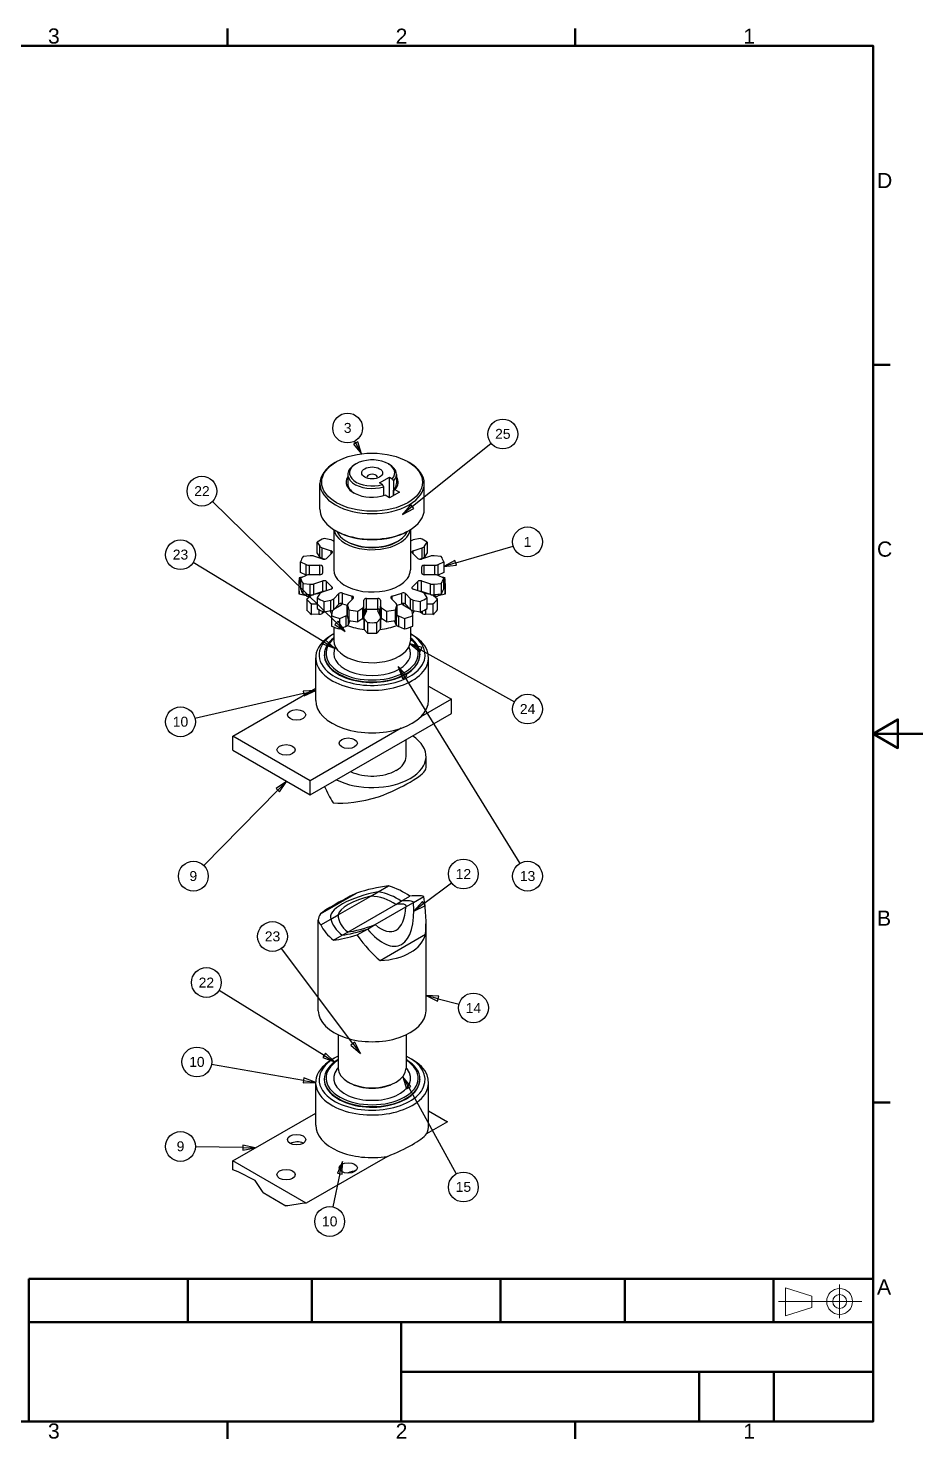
# Paper-space layout 'Drive Roller' of a CAD drawing. Header units: millimetres. Extents: x 0 to 420, y 0 to 297.
# Drawn here: x 239.9 to 420, y 6.6 to 290.5 of the extents above; entities that cross this region are included whole.
import ezdxf

# ---------------------------------------------------------------- set-up
doc = ezdxf.new("R2010")
doc.units = ezdxf.units.MM
doc.linetypes.add('ACAD_ISO08W100', pattern=[36, 24, -3, 6, -3])
for name, color, linetype, lineweight in [('2dTransBorder', 255, 'Continuous', 25), ('2dTransTitleBlock', 255, 'Continuous', 25), ('Leader Lines', 5, 'Continuous', 25), ('Tangent Edges', 255, 'Continuous', 50), ('Visible Edges', 255, 'Continuous', 50)]:
    doc.layers.add(name, color=color, linetype=linetype, lineweight=lineweight)
doc.layers.add('Title', color=7, linetype='Continuous')
doc.styles.add('Current-ISO', font='ARIAL.TTF')
doc.styles.add('Text Style28', font='ARIAL.TTF')

# ---------------------------------------------------------------- blocks, each defined once
blk = doc.blocks.new('2dTransSymbol38')
at = {"color": 179}
blk.add_solid([(316.12, 160.15), (314.38, 162.02), (315.27, 159.63), (316.12, 160.15)], dxfattribs=at)
at = {"layer": 'Leader Lines', "color": 179, "linetype": 'Continuous', "lineweight": 25, "true_color": 0x262659}
for p, q in [((315.7, 159.89), (314.38, 162.02)), ((316.12, 160.15), (314.38, 162.02)), ((314.38, 162.02), (315.27, 159.63)), ((315.27, 159.63), (316.12, 160.15)), ((315.7, 159.89), (338.85, 122.37))]:
    blk.add_line(p, q, dxfattribs=at)
blk.add_lwpolyline([(316.12, 160.15), (314.38, 162.02), (315.27, 159.63), (316.12, 160.15)], dxfattribs=at)
blk.add_circle((340.42, 119.82), 3, dxfattribs=at)
at = {"layer": 'Leader Lines', "color": 18, "linetype": 'Continuous', "lineweight": 25, "true_color": 0x000000, "insert": (338.87, 118.82), "char_height": 2, "attachment_point": 7, "style": 'Text Style28'}
blk.add_mtext('13', dxfattribs=at)
blk = doc.blocks.new('2dTransSymbol39')
at = {"color": 179}
blk.add_solid([(319.19, 165.84), (316.76, 166.61), (318.7, 164.96), (319.19, 165.84)], dxfattribs=at)
at = {"layer": 'Leader Lines', "color": 179, "linetype": 'Continuous', "lineweight": 25, "true_color": 0x262659}
for p, q in [((318.94, 165.4), (316.76, 166.61)), ((319.19, 165.84), (316.76, 166.61)), ((316.76, 166.61), (318.7, 164.96)), ((318.7, 164.96), (319.19, 165.84)), ((318.94, 165.4), (337.8, 154.93))]:
    blk.add_line(p, q, dxfattribs=at)
blk.add_lwpolyline([(319.19, 165.84), (316.76, 166.61), (318.7, 164.96), (319.19, 165.84)], dxfattribs=at)
blk.add_circle((340.42, 153.47), 3, dxfattribs=at)
at = {"layer": 'Leader Lines', "color": 18, "linetype": 'Continuous', "lineweight": 25, "true_color": 0x000000, "insert": (338.87, 152.47), "char_height": 2, "attachment_point": 7, "style": 'Text Style28'}
blk.add_mtext('24', dxfattribs=at)
blk = doc.blocks.new('2dTransSymbol40')
at = {"color": 179}
blk.add_solid([(325.81, 183.37), (323.55, 182.18), (326.09, 182.41), (325.81, 183.37)], dxfattribs=at)
at = {"layer": 'Leader Lines', "color": 179, "linetype": 'Continuous', "lineweight": 25, "true_color": 0x262659}
for p, q in [((325.95, 182.89), (337.55, 186.28)), ((325.81, 183.37), (323.55, 182.18)), ((325.95, 182.89), (323.55, 182.18)), ((323.55, 182.18), (326.09, 182.41)), ((326.09, 182.41), (325.81, 183.37))]:
    blk.add_line(p, q, dxfattribs=at)
blk.add_lwpolyline([(325.81, 183.37), (323.55, 182.18), (326.09, 182.41), (325.81, 183.37)], dxfattribs=at)
blk.add_circle((340.42, 187.12), 3, dxfattribs=at)
at = {"layer": 'Leader Lines', "color": 178, "linetype": 'Continuous', "lineweight": 25, "true_color": 0x000001, "insert": (339.65, 186.12), "char_height": 2, "attachment_point": 7, "style": 'Text Style28'}
blk.add_mtext('1', dxfattribs=at)
blk = doc.blocks.new('2dTransSymbol41')
at = {"color": 179}
blk.add_solid([(316.91, 194.62), (315.27, 192.66), (317.53, 193.84), (316.91, 194.62)], dxfattribs=at)
at = {"layer": 'Leader Lines', "color": 179, "linetype": 'Continuous', "lineweight": 25, "true_color": 0x262659}
for p, q in [((317.22, 194.23), (333.11, 206.97)), ((316.91, 194.62), (315.27, 192.66)), ((317.22, 194.23), (315.27, 192.66)), ((315.27, 192.66), (317.53, 193.84)), ((317.53, 193.84), (316.91, 194.62))]:
    blk.add_line(p, q, dxfattribs=at)
blk.add_lwpolyline([(316.91, 194.62), (315.27, 192.66), (317.53, 193.84), (316.91, 194.62)], dxfattribs=at)
blk.add_circle((335.45, 208.84), 3, dxfattribs=at)
at = {"layer": 'Leader Lines', "linetype": 'Continuous', "lineweight": 25, "insert": (333.89, 207.84), "char_height": 2, "attachment_point": 7, "style": 'Text Style28'}
blk.add_mtext('25', dxfattribs=at)
blk = doc.blocks.new('2dTransSymbol42')
at = {"color": 179}
blk.add_solid([(305.36, 206.82), (306.98, 204.85), (306.24, 207.29), (305.36, 206.82)], dxfattribs=at)
at = {"layer": 'Leader Lines', "color": 179, "linetype": 'Continuous', "lineweight": 25, "true_color": 0x262659}
for p, q in [((305.8, 207.05), (305.61, 207.4)), ((306.24, 207.29), (305.36, 206.82)), ((305.36, 206.82), (306.98, 204.85)), ((305.8, 207.05), (306.98, 204.85)), ((306.98, 204.85), (306.24, 207.29))]:
    blk.add_line(p, q, dxfattribs=at)
blk.add_lwpolyline([(305.36, 206.82), (306.98, 204.85), (306.24, 207.29), (305.36, 206.82)], dxfattribs=at)
blk.add_circle((304.19, 210.04), 3, dxfattribs=at)
at = {"layer": 'Leader Lines', "linetype": 'Continuous', "lineweight": 25, "insert": (303.42, 209.04), "char_height": 2, "attachment_point": 7, "style": 'Text Style28'}
blk.add_mtext('3', dxfattribs=at)
blk = doc.blocks.new('2dTransSymbol43')
at = {"color": 179}
blk.add_solid([(290.49, 136.78), (291.89, 138.91), (289.78, 137.48), (290.49, 136.78)], dxfattribs=at)
at = {"layer": 'Leader Lines', "color": 179, "linetype": 'Continuous', "lineweight": 25, "true_color": 0x262659}
for p, q in [((290.13, 137.13), (275.22, 121.96)), ((291.89, 138.91), (289.78, 137.48)), ((289.78, 137.48), (290.49, 136.78)), ((290.13, 137.13), (291.89, 138.91)), ((290.49, 136.78), (291.89, 138.91))]:
    blk.add_line(p, q, dxfattribs=at)
blk.add_lwpolyline([(290.49, 136.78), (291.89, 138.91), (289.78, 137.48), (290.49, 136.78)], dxfattribs=at)
blk.add_circle((273.13, 119.82), 3, dxfattribs=at)
at = {"layer": 'Leader Lines', "linetype": 'Continuous', "lineweight": 25, "insert": (272.35, 118.82), "char_height": 2, "attachment_point": 7, "style": 'Text Style28'}
blk.add_mtext('9', dxfattribs=at)
blk = doc.blocks.new('2dTransSymbol44')
at = {"color": 179}
blk.add_solid([(295.44, 156.12), (297.76, 157.17), (295.21, 157.09), (295.44, 156.12)], dxfattribs=at)
at = {"layer": 'Leader Lines', "color": 179, "linetype": 'Continuous', "lineweight": 25, "true_color": 0x262659}
for p, q in [((295.32, 156.61), (273.46, 151.56)), ((297.76, 157.17), (295.21, 157.09)), ((295.21, 157.09), (295.44, 156.12)), ((295.32, 156.61), (297.76, 157.17)), ((295.44, 156.12), (297.76, 157.17))]:
    blk.add_line(p, q, dxfattribs=at)
blk.add_lwpolyline([(295.44, 156.12), (297.76, 157.17), (295.21, 157.09), (295.44, 156.12)], dxfattribs=at)
blk.add_circle((270.55, 150.89), 3, dxfattribs=at)
at = {"layer": 'Leader Lines', "linetype": 'Continuous', "lineweight": 25, "insert": (268.99, 149.89), "char_height": 2, "attachment_point": 7, "style": 'Text Style28'}
blk.add_mtext('10', dxfattribs=at)
blk = doc.blocks.new('2dTransSymbol45')
at = {"color": 179}
blk.add_solid([(301.59, 170.47), (303.73, 169.08), (302.29, 171.19), (301.59, 170.47)], dxfattribs=at)
at = {"layer": 'Leader Lines', "color": 179, "linetype": 'Continuous', "lineweight": 25, "true_color": 0x262659}
for p, q in [((301.94, 170.83), (276.99, 195.25)), ((302.29, 171.19), (301.59, 170.47)), ((301.59, 170.47), (303.73, 169.08)), ((301.94, 170.83), (303.73, 169.08)), ((303.73, 169.08), (302.29, 171.19))]:
    blk.add_line(p, q, dxfattribs=at)
blk.add_lwpolyline([(301.59, 170.47), (303.73, 169.08), (302.29, 171.19), (301.59, 170.47)], dxfattribs=at)
blk.add_circle((274.86, 197.34), 3, dxfattribs=at)
at = {"layer": 'Leader Lines', "color": 18, "linetype": 'Continuous', "lineweight": 25, "true_color": 0x000000, "insert": (273.31, 196.34), "char_height": 2, "attachment_point": 7, "style": 'Text Style28'}
blk.add_mtext('22', dxfattribs=at)
blk = doc.blocks.new('2dTransSymbol46')
at = {"color": 179}
blk.add_solid([(299.14, 166.57), (301.54, 165.7), (299.66, 167.43), (299.14, 166.57)], dxfattribs=at)
at = {"layer": 'Leader Lines', "color": 179, "linetype": 'Continuous', "lineweight": 25, "true_color": 0x262659}
for p, q in [((299.4, 167), (273.1, 182.98)), ((299.66, 167.43), (299.14, 166.57)), ((299.14, 166.57), (301.54, 165.7)), ((299.4, 167), (301.54, 165.7)), ((301.54, 165.7), (299.66, 167.43))]:
    blk.add_line(p, q, dxfattribs=at)
blk.add_lwpolyline([(299.14, 166.57), (301.54, 165.7), (299.66, 167.43), (299.14, 166.57)], dxfattribs=at)
blk.add_circle((270.55, 184.54), 3, dxfattribs=at)
at = {"layer": 'Leader Lines', "color": 18, "linetype": 'Continuous', "lineweight": 25, "true_color": 0x010000, "insert": (268.99, 183.54), "char_height": 2, "attachment_point": 7, "style": 'Text Style28'}
blk.add_mtext('23', dxfattribs=at)
blk = doc.blocks.new('2dTransSymbol47')
at = {"color": 179}
blk.add_solid([(316.93, 77.5), (315.28, 79.44), (316.05, 77.01), (316.93, 77.5)], dxfattribs=at)
at = {"layer": 'Leader Lines', "color": 179, "linetype": 'Continuous', "lineweight": 25, "true_color": 0x262659}
for p, q in [((316.49, 77.25), (315.28, 79.44)), ((316.93, 77.5), (315.28, 79.44)), ((315.28, 79.44), (316.05, 77.01)), ((316.05, 77.01), (316.93, 77.5)), ((316.49, 77.25), (326.06, 59.87))]:
    blk.add_line(p, q, dxfattribs=at)
blk.add_lwpolyline([(316.93, 77.5), (315.28, 79.44), (316.05, 77.01), (316.93, 77.5)], dxfattribs=at)
blk.add_circle((327.5, 57.24), 3, dxfattribs=at)
at = {"layer": 'Leader Lines', "linetype": 'Continuous', "lineweight": 25, "insert": (325.95, 56.24), "char_height": 2, "attachment_point": 7, "style": 'Text Style28'}
blk.add_mtext('15', dxfattribs=at)
blk = doc.blocks.new('2dTransSymbol48')
at = {"color": 179}
blk.add_solid([(322.53, 95.63), (319.98, 95.78), (322.28, 94.66), (322.53, 95.63)], dxfattribs=at)
at = {"layer": 'Leader Lines', "color": 179, "linetype": 'Continuous', "lineweight": 25, "true_color": 0x262659}
for p, q in [((322.4, 95.15), (319.98, 95.78)), ((322.53, 95.63), (319.98, 95.78)), ((319.98, 95.78), (322.28, 94.66)), ((322.28, 94.66), (322.53, 95.63)), ((322.4, 95.15), (326.64, 94.04))]:
    blk.add_line(p, q, dxfattribs=at)
blk.add_lwpolyline([(322.53, 95.63), (319.98, 95.78), (322.28, 94.66), (322.53, 95.63)], dxfattribs=at)
blk.add_circle((329.53, 93.29), 3, dxfattribs=at)
at = {"layer": 'Leader Lines', "color": 18, "linetype": 'Continuous', "lineweight": 25, "true_color": 0x000000, "insert": (327.97, 92.28), "char_height": 2, "attachment_point": 7, "style": 'Text Style28'}
blk.add_mtext('14', dxfattribs=at)
blk = doc.blocks.new('2dTransSymbol49')
at = {"color": 179}
blk.add_solid([(319.24, 114.7), (317.53, 112.8), (319.84, 113.9), (319.24, 114.7)], dxfattribs=at)
at = {"layer": 'Leader Lines', "color": 179, "linetype": 'Continuous', "lineweight": 25, "true_color": 0x262659}
for p, q in [((319.54, 114.3), (325.11, 118.47)), ((319.24, 114.7), (317.53, 112.8)), ((319.54, 114.3), (317.53, 112.8)), ((317.53, 112.8), (319.84, 113.9)), ((319.84, 113.9), (319.24, 114.7))]:
    blk.add_line(p, q, dxfattribs=at)
blk.add_lwpolyline([(319.24, 114.7), (317.53, 112.8), (319.84, 113.9), (319.24, 114.7)], dxfattribs=at)
blk.add_circle((327.5, 120.26), 3, dxfattribs=at)
at = {"layer": 'Leader Lines', "color": 18, "linetype": 'Continuous', "lineweight": 25, "true_color": 0x010000, "insert": (325.95, 119.26), "char_height": 2, "attachment_point": 7, "style": 'Text Style28'}
blk.add_mtext('12', dxfattribs=at)
blk = doc.blocks.new('2dTransSymbol50')
at = {"color": 179}
blk.add_solid([(283.07, 64.67), (285.58, 65.12), (283.09, 65.67), (283.07, 64.67)], dxfattribs=at)
at = {"layer": 'Leader Lines', "color": 179, "linetype": 'Continuous', "lineweight": 25, "true_color": 0x262659}
for p, q in [((283.08, 65.17), (273.54, 65.35)), ((283.09, 65.67), (283.07, 64.67)), ((285.58, 65.12), (283.09, 65.67)), ((283.07, 64.67), (285.58, 65.12)), ((283.08, 65.17), (285.58, 65.12))]:
    blk.add_line(p, q, dxfattribs=at)
blk.add_lwpolyline([(283.07, 64.67), (285.58, 65.12), (283.09, 65.67), (283.07, 64.67)], dxfattribs=at)
blk.add_circle((270.55, 65.41), 3, dxfattribs=at)
at = {"layer": 'Leader Lines', "color": 18, "linetype": 'Continuous', "lineweight": 25, "true_color": 0x000000, "insert": (269.77, 64.41), "char_height": 2, "attachment_point": 7, "style": 'Text Style28'}
blk.add_mtext('9', dxfattribs=at)
blk = doc.blocks.new('2dTransSymbol51')
at = {"color": 179}
blk.add_solid([(303.12, 59.83), (303.15, 62.38), (302.14, 60.04), (303.12, 59.83)], dxfattribs=at)
at = {"layer": 'Leader Lines', "color": 179, "linetype": 'Continuous', "lineweight": 25, "true_color": 0x262659}
for p, q in [((302.63, 59.93), (301.2, 53.23)), ((303.15, 62.38), (302.14, 60.04)), ((302.14, 60.04), (303.12, 59.83)), ((302.63, 59.93), (303.15, 62.38)), ((303.12, 59.83), (303.15, 62.38))]:
    blk.add_line(p, q, dxfattribs=at)
blk.add_lwpolyline([(303.12, 59.83), (303.15, 62.38), (302.14, 60.04), (303.12, 59.83)], dxfattribs=at)
blk.add_circle((300.58, 50.3), 3, dxfattribs=at)
at = {"layer": 'Leader Lines', "linetype": 'Continuous', "lineweight": 25, "insert": (299.03, 49.29), "char_height": 2, "attachment_point": 7, "style": 'Text Style28'}
blk.add_mtext('10', dxfattribs=at)
blk = doc.blocks.new('2dTransSymbol52')
at = {"color": 179}
blk.add_solid([(304.86, 85.79), (306.76, 84.1), (305.66, 86.4), (304.86, 85.79)], dxfattribs=at)
at = {"layer": 'Leader Lines', "color": 179, "linetype": 'Continuous', "lineweight": 25, "true_color": 0x262659}
for p, q in [((305.26, 86.1), (290.86, 105.28)), ((305.66, 86.4), (304.86, 85.79)), ((304.86, 85.79), (306.76, 84.1)), ((305.26, 86.1), (306.76, 84.1)), ((306.76, 84.1), (305.66, 86.4))]:
    blk.add_line(p, q, dxfattribs=at)
blk.add_lwpolyline([(304.86, 85.79), (306.76, 84.1), (305.66, 86.4), (304.86, 85.79)], dxfattribs=at)
blk.add_circle((289.07, 107.67), 3, dxfattribs=at)
at = {"layer": 'Leader Lines', "linetype": 'Continuous', "lineweight": 25, "insert": (287.52, 106.67), "char_height": 2, "attachment_point": 7, "style": 'Text Style28'}
blk.add_mtext('23', dxfattribs=at)
blk = doc.blocks.new('2dTransSymbol53')
at = {"color": 179}
blk.add_solid([(299.19, 83.31), (301.58, 82.42), (299.72, 84.16), (299.19, 83.31)], dxfattribs=at)
at = {"layer": 'Leader Lines', "color": 179, "linetype": 'Continuous', "lineweight": 25, "true_color": 0x262659}
for p, q in [((299.46, 83.74), (278.3, 96.83)), ((299.72, 84.16), (299.19, 83.31)), ((299.19, 83.31), (301.58, 82.42)), ((299.46, 83.74), (301.58, 82.42)), ((301.58, 82.42), (299.72, 84.16))]:
    blk.add_line(p, q, dxfattribs=at)
blk.add_lwpolyline([(299.19, 83.31), (301.58, 82.42), (299.72, 84.16), (299.19, 83.31)], dxfattribs=at)
blk.add_circle((275.75, 98.41), 3, dxfattribs=at)
at = {"layer": 'Leader Lines', "linetype": 'Continuous', "lineweight": 25, "insert": (274.2, 97.4), "char_height": 2, "attachment_point": 7, "style": 'Text Style28'}
blk.add_mtext('22', dxfattribs=at)
blk = doc.blocks.new('2dTransSymbol56')
at = {"color": 179}
blk.add_solid([(295.21, 78.22), (297.76, 78.29), (295.38, 79.21), (295.21, 78.22)], dxfattribs=at)
at = {"layer": 'Leader Lines', "color": 179, "linetype": 'Continuous', "lineweight": 25, "true_color": 0x262659}
for p, q in [((295.3, 78.71), (276.79, 81.9)), ((295.38, 79.21), (295.21, 78.22)), ((295.21, 78.22), (297.76, 78.29)), ((295.3, 78.71), (297.76, 78.29)), ((297.76, 78.29), (295.38, 79.21))]:
    blk.add_line(p, q, dxfattribs=at)
blk.add_lwpolyline([(295.21, 78.22), (297.76, 78.29), (295.38, 79.21), (295.21, 78.22)], dxfattribs=at)
blk.add_circle((273.84, 82.41), 3, dxfattribs=at)
at = {"layer": 'Leader Lines', "color": 18, "linetype": 'Continuous', "lineweight": 25, "true_color": 0x000000, "insert": (272.29, 81.4), "char_height": 2, "attachment_point": 7, "style": 'Text Style28'}
blk.add_mtext('10', dxfattribs=at)
blk = doc.blocks.new('Default Border')
at = {"layer": '2dTransBorder', "color": 179, "linetype": 'Continuous', "lineweight": 50, "true_color": 0x262659}
for points in [[(280, 287), (280, 290.45)], [(350, 287), (350, 290.45)], [(10, 10), (10, 287), (410, 287), (410, 10), (10, 10)], [(410, 222.75), (413.45, 222.75)], [(420, 148.5), (410, 148.5), (415, 151.39), (415, 145.61), (410, 148.5)], [(410, 74.25), (413.45, 74.25)], [(280, 10), (280, 6.55)], [(350, 10), (350, 6.55)]]:
    blk.add_lwpolyline(points, dxfattribs=at)
at = {"layer": '2dTransBorder', "color": 179, "lineweight": 211, "char_height": 3.05, "attachment_point": 7, "style": 'Current-ISO'}
for s, insert in [('3', (243.86, 287.4)), ('2', (313.86, 287.4)), ('1', (383.86, 287.4)), ('D', (410.78, 258.35)), ('C', (410.78, 184.1)), ('B', (410.78, 109.85)), ('A', (410.78, 35.6)), ('3', (243.86, 6.55)), ('2', (313.86, 6.55)), ('1', (383.86, 6.55))]:
    blk.add_mtext(s, dxfattribs=dict(at, insert=insert))
blk = doc.blocks.new('Title')
at = {"layer": '2dTransTitleBlock', "linetype": 'Continuous', "lineweight": 50}
for p, q in [((400, 28.73), (230, 28.73)), ((230, 28.73), (230, 0)), ((262, 20), (262, 28.73)), ((287, 20), (287, 28.73)), ((325, 20), (325, 28.73)), ((350, 20), (350, 28.73)), ((379.95, 20), (379.95, 28.73)), ((400, 0), (400, 28.73)), ((230, 20), (400, 20)), ((305, 20), (305, 0)), ((400, 10), (305, 10)), ((365, 0), (365, 10)), ((380, 0), (380, 10)), ((230, 0), (400, 0))]:
    blk.add_line(p, q, dxfattribs=at)
at = {"layer": '2dTransTitleBlock', "linetype": 'Continuous', "lineweight": 18}
for p, q in [((382.38, 21.33), (382.38, 26.97)), ((382.38, 26.97), (387.67, 25.29)), ((387.67, 23), (382.38, 21.33)), ((387.67, 25.29), (387.67, 23))]:
    blk.add_line(p, q, dxfattribs=at)
at = {"layer": '2dTransTitleBlock', "linetype": 'ACAD_ISO08W100', "lineweight": 18}
for p, q in [((393.26, 27.59), (393.26, 20.81)), ((380.93, 24.2), (387.67, 24.2)), ((387.67, 24.2), (397.75, 24.2))]:
    blk.add_line(p, q, dxfattribs=at)
at = {"layer": '2dTransTitleBlock', "linetype": 'Continuous', "lineweight": 18}
for radius in [2.6, 1.4]:
    blk.add_circle((393.26, 24.2), radius, dxfattribs=at)
at = {"layer": '2dTransBorder'}
blk.add_blockref('Default Border', (-10, -10), dxfattribs=at)

psp = doc.layouts.new('Drive Roller')

# ---------------------------------------------------------------- linework, layer by layer
at = {"layer": 'Tangent Edges', "color": 179, "linetype": 'Continuous', "lineweight": 25, "true_color": 0x262659}
for p, q in [((300.84, 187.54), (299.44, 187.83)), ((318.83, 187.83), (317.42, 187.54)), ((298.08, 184.9), (298.08, 187.05)), ((298.08, 187.05), (298.59, 186.24)), ((298.59, 184.1), (298.08, 184.9)), ((299.05, 185.93), (300.87, 185.32)), ((301.07, 184.91), (299.93, 183.77)), ((301.43, 187.23), (301.4, 187.27)), ((316.87, 187.27), (316.83, 187.23)), ((318.34, 183.77), (317.2, 184.91)), ((317.4, 185.32), (319.22, 185.93)), ((319.68, 186.24), (320.19, 187.05)), ((320.19, 184.9), (319.68, 184.1)), ((320.19, 187.05), (320.19, 184.9)), ((294.72, 183.12), (295.86, 182.57)), ((294.72, 180.97), (294.72, 183.12)), ((296.68, 184.34), (295.22, 184.19)), ((296.53, 182.43), (298.63, 182.43)), ((299.21, 183.66), (297.39, 184.27)), ((299.52, 183.62), (299.05, 183.78)), ((319.22, 183.78), (318.75, 183.62)), ((319.22, 183.78), (318.99, 183.64)), ((320.88, 184.27), (319.06, 183.66)), ((319.11, 180.81), (319.11, 182.12)), ((319.63, 182.43), (321.73, 182.43)), ((319.94, 183.95), (319.87, 183.95)), ((323.05, 184.19), (321.59, 184.34)), ((322.41, 182.57), (323.55, 183.12)), ((323.55, 183.12), (323.55, 180.97)), ((295.86, 180.42), (294.72, 180.97)), ((295.86, 180.37), (294.72, 179.82)), ((294.72, 179.82), (294.72, 177.67)), ((297.39, 178.67), (299.21, 179.27)), ((299.93, 179.16), (301.07, 178.03)), ((317.2, 178.03), (318.34, 179.16)), ((319.06, 179.27), (320.88, 178.67)), ((321.73, 180.51), (319.63, 180.51)), ((323.55, 180.97), (322.41, 180.42)), ((323.55, 179.82), (322.41, 180.37)), ((323.8, 179.88), (322.96, 180.1)), ((323.55, 177.67), (323.55, 179.82)), ((294.47, 176.62), (294.47, 178.77)), ((295.22, 178.75), (296.68, 178.6)), ((295.22, 176.6), (295.22, 178.75)), ((296.68, 176.45), (295.22, 176.6)), ((296.81, 176.28), (295.95, 175.58)), ((296.78, 176.26), (296.53, 176.22)), ((299.21, 177.13), (297.39, 176.52)), ((298.6, 176.71), (297.39, 176.52)), ((298.59, 176.7), (298.08, 175.89)), ((300.87, 177.62), (299.05, 177.01)), ((301.4, 175.66), (302.45, 176.71)), ((303.16, 176.82), (305.13, 176.17)), ((313.14, 176.17), (315.11, 176.82)), ((315.82, 176.71), (316.87, 175.66)), ((319.22, 177.01), (317.4, 177.62)), ((320.88, 176.52), (319.06, 177.13)), ((320.88, 176.52), (319.67, 176.71)), ((320.19, 175.89), (319.68, 176.7)), ((322.32, 175.58), (321.46, 176.28)), ((321.74, 176.22), (321.49, 176.26)), ((321.59, 178.6), (323.05, 178.75)), ((323.05, 176.6), (321.59, 176.45)), ((323.8, 176.62), (322.45, 176.26)), ((323.05, 178.75), (323.05, 176.6)), ((323.55, 178.7), (323.8, 178.77)), ((323.8, 178.77), (323.8, 176.62)), ((295.95, 175.58), (295.95, 173.43)), ((296.91, 174.62), (298.08, 174.68)), ((296.91, 172.47), (296.91, 174.62)), ((298.08, 175.89), (298.08, 173.74)), ((299.44, 175.1), (300.84, 175.4)), ((299.44, 172.96), (299.44, 175.1)), ((300.84, 173.25), (299.44, 172.96)), ((301.39, 173.51), (301.39, 173.51)), ((302.45, 174.57), (301.4, 173.52)), ((302.89, 174.37), (301.4, 173.52)), ((303.16, 174.68), (304.13, 174.35)), ((304.13, 172.26), (304.13, 174.4)), ((304.15, 174.3), (304.41, 173.45)), ((305.32, 175.75), (304.27, 174.71)), ((304.41, 173.45), (304.41, 171.31)), ((306.27, 173.17), (307.23, 173.82)), ((307.47, 174.21), (307.47, 175.42)), ((307.47, 172.07), (307.47, 174.21)), ((308.02, 173.23), (307.48, 172.07)), ((308, 175.72), (310.27, 175.72)), ((308, 173.58), (310.27, 173.58)), ((310.79, 172.07), (310.25, 173.23)), ((310.8, 175.42), (310.8, 174.21)), ((310.8, 172.07), (310.8, 174.21)), ((311.04, 173.82), (312, 173.17)), ((314, 174.71), (312.95, 175.75)), ((313.86, 173.45), (314.12, 174.3)), ((313.86, 171.31), (313.86, 173.45)), ((314.14, 174.35), (315.11, 174.68)), ((314.14, 172.26), (314.14, 174.4)), ((316.87, 173.52), (315.38, 174.37)), ((316.87, 173.52), (315.82, 174.57)), ((316.88, 173.51), (316.88, 173.51)), ((317.42, 175.4), (318.83, 175.1)), ((318.83, 172.96), (317.42, 173.25)), ((318.83, 175.1), (318.83, 172.96)), ((320.19, 173.74), (320.19, 175.89)), ((320.19, 174.68), (321.36, 174.62)), ((321.36, 174.62), (321.36, 172.47)), ((322.32, 173.43), (322.32, 175.58)), ((298.4, 172.55), (296.91, 172.47)), ((299.47, 172.96), (299.05, 172.72)), ((301.1, 173.14), (300.97, 172.28)), ((300.97, 172.28), (300.97, 170.14)), ((302.63, 171.73), (303.86, 172.22)), ((302.63, 169.58), (302.63, 171.73)), ((304.41, 171.31), (304.15, 172.15)), ((304.66, 171.26), (304.27, 170.42)), ((306.27, 171.02), (306.27, 173.17)), ((307.23, 171.68), (306.27, 171.02)), ((307.44, 171.49), (307.04, 171.55)), ((307.44, 171.91), (307.44, 169.76)), ((307.54, 171.65), (308.17, 170.88)), ((308.17, 170.88), (308.17, 168.73)), ((310.1, 170.88), (310.73, 171.65)), ((310.1, 168.73), (310.1, 170.88)), ((310.83, 171.91), (310.83, 169.76)), ((311.23, 171.55), (310.83, 171.49)), ((312, 171.02), (311.04, 171.68)), ((312, 173.17), (312, 171.02)), ((314, 170.42), (313.61, 171.26)), ((314.12, 172.15), (313.86, 171.31)), ((314.41, 172.22), (315.64, 171.73)), ((315.64, 171.73), (315.64, 169.58)), ((317.3, 172.28), (317.17, 173.14)), ((317.3, 170.14), (317.3, 172.28)), ((319.22, 172.72), (318.8, 172.96)), ((321.36, 172.47), (319.87, 172.55)), ((303.86, 170.08), (302.63, 169.58)), ((308.17, 168.73), (307.54, 169.51)), ((310.73, 169.51), (310.1, 168.73)), ((315.64, 169.58), (314.41, 170.08))]:
    psp.add_line(p, q, dxfattribs=at).dxf.unprotected_set("ltscale", 0)
at = {"layer": 'Tangent Edges', "color": 179, "linetype": 'Continuous', "lineweight": 25, "true_color": 0x1a1a3e}
for p, q in [((298.59, 184.1), (298.59, 186.24)), ((299.05, 183.78), (299.05, 185.93)), ((300.87, 184.72), (300.87, 185.32)), ((317.4, 184.72), (317.4, 185.32)), ((319.22, 183.78), (319.22, 185.93)), ((319.68, 184.1), (319.68, 186.24)), ((295.86, 180.42), (295.86, 182.57)), ((296.53, 180.51), (296.53, 182.43)), ((298.63, 180.51), (298.63, 182.43)), ((319.63, 180.51), (319.63, 182.43)), ((321.73, 180.51), (321.73, 182.43)), ((322.41, 180.42), (322.41, 182.57)), ((299.21, 177.13), (299.21, 179.27)), ((299.93, 177.3), (299.93, 179.16)), ((318.34, 177.3), (318.34, 179.16)), ((319.06, 177.13), (319.06, 179.27)), ((295.82, 176.54), (295.82, 176.26)), ((296.53, 176.47), (296.53, 176.22)), ((296.68, 176.45), (296.68, 178.6)), ((297.39, 176.52), (297.39, 178.67)), ((298.56, 176.91), (298.56, 176.7)), ((299.21, 177.13), (299.21, 177.06)), ((301.07, 177.73), (301.07, 178.03)), ((302.45, 174.57), (302.45, 176.71)), ((303.16, 174.68), (303.16, 176.82)), ((305.13, 175.56), (305.13, 176.17)), ((313.14, 175.56), (313.14, 176.17)), ((315.11, 174.68), (315.11, 176.82)), ((315.82, 174.57), (315.82, 176.71)), ((317.2, 177.73), (317.2, 178.03)), ((319.06, 177.13), (319.06, 177.06)), ((319.71, 176.91), (319.71, 176.7)), ((320.88, 176.52), (320.88, 178.67)), ((321.59, 176.45), (321.59, 178.6)), ((321.74, 176.47), (321.74, 176.22)), ((322.45, 176.54), (322.45, 176.26)), ((298.4, 173.54), (298.4, 172.55)), ((300.84, 173.25), (300.84, 175.4)), ((301.4, 173.52), (301.4, 175.66)), ((302.89, 174.72), (302.89, 174.37)), ((304.15, 172.15), (304.15, 174.3)), ((307.23, 171.68), (307.23, 173.82)), ((307.65, 173.5), (307.65, 172.44)), ((308, 173.58), (308, 175.72)), ((310.27, 173.58), (310.27, 175.72)), ((310.62, 173.5), (310.62, 172.44)), ((311.04, 171.68), (311.04, 173.82)), ((314.12, 172.15), (314.12, 174.3)), ((315.38, 174.72), (315.38, 174.37)), ((316.87, 173.52), (316.87, 175.66)), ((317.42, 173.25), (317.42, 175.4)), ((319.87, 173.54), (319.87, 172.55)), ((299.05, 173.16), (299.05, 172.72)), ((303.86, 172.22), (303.86, 170.08)), ((304.27, 171.77), (304.27, 170.42)), ((307.54, 171.65), (307.54, 169.51)), ((310.73, 171.65), (310.73, 169.51)), ((314, 171.77), (314, 170.42)), ((314.41, 172.22), (314.41, 170.08)), ((319.22, 173.16), (319.22, 172.72))]:
    psp.add_line(p, q, dxfattribs=at).dxf.unprotected_set("ltscale", 0)
at = {"layer": 'Tangent Edges', "color": 179, "linetype": 'Continuous', "lineweight": 25, "true_color": 0x262659}
for centre, major_axis, start_param, end_param in [((300.49, 186.97), (-1.05, 0), 3.665191, 4.363323), ((317.78, 186.97), (-1.05, 0), 5.061455, 5.759587), ((299.58, 186.45), (-1.05, 0), 0.349066, 1.047198), ((300.61, 185.06), (0.525, 0), 5.759586, 7.330383), ((317.66, 185.06), (-0.525, 0), 5.235988, 6.806784), ((318.69, 186.45), (1.05, 0), 5.235988, 5.934119), ((296.53, 183.03), (1.05, 0), 4.014257, 4.712389), ((296.87, 183.74), (-1.05, 0), 4.18879, 4.886922), ((299.58, 184.3), (-1.05, 0), 0.349066, 0.815441), ((299.58, 184.3), (1.05, 0), 3.957034, 4.158747), ((299.58, 184.3), (-1.05, 0), 1.017155, 1.047198), ((299.47, 183.92), (-0.525, 0), 1.047197, 2.617994), ((318.8, 183.92), (-0.525, 0), 0.523599, 2.094395), ((319.63, 182.12), (-0.525, 0), 4.712389, 6.283186), ((319.96, 183.35), (-1.05, 0), 5.467746, 5.497787), ((318.69, 184.3), (-1.05, 0), 2.094395, 2.124436), ((318.69, 184.3), (1.05, 0), 5.266029, 5.467746), ((318.69, 184.3), (1.05, 0), 5.467746, 5.934119), ((319.96, 183.35), (-1.05, 0), 4.799655, 5.266029), ((321.4, 183.74), (-1.05, 0), 4.537856, 5.235988), ((321.73, 183.03), (1.05, 0), 4.712389, 5.410521), ((296.53, 180.88), (-1.05, 0), 0.872665, 0.941966), ((299.47, 179.01), (0.525, 0), 0.523599, 2.094395), ((318.8, 179.01), (0.525, 0), 1.047197, 2.617994), ((319.63, 180.81), (-0.525, 0), 0, 1.570796), ((321.73, 179.91), (-1.05, 0), 4.014257, 4.712389), ((321.73, 180.88), (-1.05, 0), 2.199626, 2.268928), ((309.13, 179.32), (14.7, 0), 6.217682, 6.348689), ((296.26, 176.81), (-1.05, 0), 1.134464, 1.832596), ((296.87, 179.19), (1.05, 0), 4.537856, 5.235988), ((296.87, 177.05), (-1.05, 0), 1.396263, 1.862639), ((297.67, 175.94), (-1.05, 0), 5.205945, 5.67232), ((296.87, 177.05), (1.05, 0), 5.004231, 5.205945), ((297.67, 175.94), (-1.05, 0), 4.974188, 5.004231), ((296.87, 177.05), (-1.05, 0), 2.064352, 2.094395), ((299.58, 176.49), (-1.05, 0), 5.235988, 5.934119), ((299.47, 176.87), (-0.525, 0), 4.616404, 5.235988), ((300.61, 177.88), (0.525, 0), 5.235988, 6.806784), ((302.9, 176.56), (0.525, 0), 1.047197, 2.617994), ((304.87, 175.91), (0.525, 0), 5.759586, 7.330383), ((313.4, 175.91), (-0.525, 0), 5.235988, 6.806784), ((315.37, 176.56), (0.525, 0), 0.523599, 2.094395), ((317.66, 177.88), (-0.525, 0), 5.759586, 7.330383), ((318.8, 176.87), (-0.525, 0), 4.18879, 4.808374), ((318.69, 176.49), (1.05, 0), 0.349066, 1.047198), ((321.4, 179.19), (1.05, 0), 4.18879, 4.886922), ((320.6, 175.94), (-1.05, 0), 4.420548, 4.45059), ((321.4, 177.05), (-1.05, 0), 1.047197, 1.077239), ((321.4, 177.05), (1.05, 0), 4.218831, 4.420548), ((320.6, 175.94), (-1.05, 0), 3.752458, 4.218831), ((321.4, 177.05), (-1.05, 0), 1.278956, 1.745329), ((322.01, 176.81), (-1.05, 0), 1.308997, 2.007129), ((309.13, 179.32), (-14.7, 0), 0.458095, 0.589102), ((300.49, 175.97), (1.05, 0), 5.061455, 5.759587), ((300.49, 173.82), (-1.05, 0), 1.919862, 2.386238), ((302.14, 173.09), (-1.05, 0), 5.729544, 6.195919), ((300.49, 173.82), (1.05, 0), 5.52783, 5.729544), ((302.14, 173.09), (-1.05, 0), 5.497787, 5.52783), ((300.49, 173.82), (-1.05, 0), 2.587951, 2.617994), ((302.9, 174.41), (-0.525, 0), 4.538583, 5.759587), ((302.51, 174.58), (0.525, 0), 5.497787, 6.718791), ((302.9, 174.41), (0.525, 0), 1.047197, 1.39699), ((305.18, 174.4), (-1.05, 0), 5.759586, 6.457718), ((306.42, 174.21), (1.05, 0), 5.585054, 6.283185), ((308, 175.42), (-0.525, 0), 4.712389, 6.283185), ((308, 173.28), (-0.525, 0), 5.062182, 6.283185), ((308, 173.28), (0.525, 0), 1.570796, 1.920589), ((307.52, 173.31), (0.525, 0), 6.021386, 7.242389), ((310.75, 173.31), (-0.525, 0), 5.323982, 6.544985), ((310.27, 175.42), (0.525, 0), 0, 1.570796), ((310.27, 173.28), (0.525, 0), 1.221004, 1.570796), ((310.27, 173.28), (0.525, 0), 0, 1.221004), ((311.85, 174.21), (-1.05, 0), 0, 0.698132), ((313.09, 174.4), (1.05, 0), 6.108652, 6.806784), ((315.37, 174.41), (0.525, 0), 1.744603, 2.094395), ((315.76, 174.58), (-0.525, 0), 5.847581, 7.068583), ((315.37, 174.41), (-0.525, 0), 3.665191, 4.886195), ((317.78, 175.97), (1.05, 0), 3.665191, 4.363323), ((316.13, 173.09), (-1.05, 0), 3.896949, 3.926991), ((317.78, 173.82), (-1.05, 0), 0.523599, 0.55364), ((317.78, 173.82), (1.05, 0), 3.695232, 3.896949), ((316.13, 173.09), (1.05, 0), 0.087266, 0.55364), ((317.78, 173.82), (-1.05, 0), 0.755357, 1.22173), ((309.13, 179.32), (-14.7, 0), 2.55249, 2.683498), ((298.31, 173.15), (-1.05, 0), 1.658063, 2.356194), ((309.13, 179.32), (-14.7, 0), 0.981694, 1.112701), ((303.25, 172.72), (1.05, 0), 5.323254, 5.706673), ((303.25, 170.57), (1.05, 0), 5.323254, 6.021386), ((305.18, 172.26), (-1.05, 0), 0, 0.174533), ((306.42, 172.07), (1.05, 0), 5.585054, 6.051429), ((306.42, 172.07), (1.05, 0), 6.051429, 6.253142), ((308.49, 171.91), (-1.05, 0), 6.253142, 6.719518), ((308.49, 171.91), (-1.05, 0), 6.021386, 6.051429), ((306.42, 172.07), (1.05, 0), 6.253142, 6.283185), ((309.13, 179.32), (-14.7, 0), 1.505293, 1.6363), ((309.78, 171.91), (1.05, 0), 5.846853, 6.313226), ((309.78, 171.91), (1.05, 0), 0.231758, 0.261799), ((311.85, 172.07), (-1.05, 0), 0, 0.030041), ((311.85, 172.07), (-1.05, 0), 0.030041, 0.231758), ((311.85, 172.07), (-1.05, 0), 0.231758, 0.698132), ((315.02, 170.57), (-1.05, 0), 0.261799, 0.959931), ((313.09, 172.26), (1.05, 0), 6.108652, 6.283185), ((315.02, 172.72), (1.05, 0), 3.718104, 4.101524), ((309.13, 179.32), (-14.7, 0), 2.028891, 2.159899), ((319.96, 173.15), (-1.05, 0), 0.785398, 1.48353), ((308.49, 169.76), (-1.05, 0), 0, 0.436332), ((309.78, 169.76), (1.05, 0), 5.846853, 6.283185)]:
    psp.add_ellipse(centre, major_axis=major_axis, ratio=0.575862, start_param=start_param, end_param=end_param, dxfattribs=at).dxf.unprotected_set("ltscale", 0)
at = {"layer": 'Visible Edges', "color": 179, "linetype": 'Continuous', "lineweight": 25, "true_color": 0x262659}
for p, q in [((301.93, 203.26), (301.68, 203.11)), ((305.91, 202.84), (305.66, 202.7)), ((312.36, 202.84), (312.61, 202.7)), ((316.34, 203.26), (316.59, 203.11)), ((298.63, 193.7), (298.63, 198.85)), ((304.23, 200.71), (304.23, 198.85)), ((310.62, 199), (312.6, 200.14)), ((311.21, 198.67), (310.62, 199)), ((312.6, 196), (312.6, 200.14)), ((312.6, 200.14), (313.19, 199.81)), ((313.45, 199.37), (313.45, 196.43)), ((314.03, 200.71), (314.03, 198.85)), ((319.63, 193.7), (319.63, 198.85)), ((311.47, 196.43), (311.47, 198.23)), ((312.65, 195.97), (311.72, 196.51)), ((314.63, 197.11), (312.65, 195.97)), ((313.45, 196.43), (313.45, 197.51)), ((313.7, 197.65), (314.63, 197.11)), ((301.43, 189.59), (301.43, 181.47)), ((301.93, 189.3), (301.68, 189.44)), ((316.34, 189.3), (316.59, 189.44)), ((316.83, 189.59), (316.83, 181.47)), ((304.17, 187.14), (303.92, 187.29)), ((314.1, 187.14), (314.35, 187.29)), ((298.4, 183.95), (298.33, 183.95)), ((299.28, 183.64), (299.05, 183.78)), ((299.16, 182.12), (299.16, 180.81)), ((294.43, 177.18), (294.43, 179.32)), ((295.31, 180.1), (294.47, 179.88)), ((298.63, 180.51), (296.53, 180.51)), ((323.83, 177.18), (323.83, 179.32)), ((294.47, 178.77), (294.72, 178.7)), ((295.82, 176.26), (294.47, 176.62)), ((301.43, 168.63), (301.06, 168.41)), ((301.43, 169.97), (301.43, 167.23)), ((316.83, 169.97), (316.83, 167.23)), ((316.83, 168.63), (317.21, 168.41)), ((297.76, 155.22), (297.76, 163.8)), ((299.51, 164.49), (299.51, 164.37)), ((318.76, 164.49), (318.76, 164.37)), ((320.51, 155.22), (320.51, 163.8)), ((281.05, 148.02), (297.76, 157.64)), ((320.51, 158.07), (325.1, 155.43)), ((325.1, 155.43), (318.91, 151.87)), ((325.1, 152.57), (325.1, 155.43)), ((296.64, 136.18), (325.1, 152.57)), ((281.05, 145.16), (281.05, 148.02)), ((296.64, 139.04), (281.05, 148.02)), ((314.95, 149.59), (296.64, 139.04)), ((281.05, 145.16), (296.64, 136.18)), ((315.96, 143.91), (315.96, 147.31)), ((319.98, 141.68), (319.98, 143.91)), ((296.64, 136.18), (296.64, 139.04)), ((308.86, 115.82), (310.36, 116.68)), ((310.36, 116.68), (312.39, 117.85)), ((298.75, 112.24), (305.98, 116.4)), ((302.32, 112.05), (308.86, 115.82)), ((304.23, 108.58), (313.88, 114.14)), ((309.73, 110.06), (315.93, 113.63)), ((313.88, 114.14), (314.99, 114.78)), ((314.99, 114.78), (316.72, 115.78)), ((315.93, 113.63), (317.48, 114.52)), ((317.48, 114.52), (319.56, 115.72)), ((298.28, 92.74), (298.28, 111.04)), ((298.79, 110.02), (300.82, 111.19)), ((300.82, 111.19), (302.32, 112.05)), ((301.38, 106.94), (303.11, 107.94)), ((303.11, 107.94), (304.23, 108.58)), ((306.11, 107.98), (308.19, 109.17)), ((308.19, 109.17), (309.73, 110.06)), ((310.75, 102.87), (319.86, 108.12)), ((319.98, 92.74), (319.98, 110.54)), ((302.31, 87.88), (302.31, 81.15)), ((315.96, 87.88), (315.96, 81.15)), ((301.56, 83.19), (301.06, 82.9)), ((316.71, 83.19), (317.21, 82.9)), ((297.76, 69.71), (297.76, 78.29)), ((299.51, 78.98), (299.51, 78.86)), ((304.54, 78.24), (304.29, 78.38)), ((313.73, 78.24), (313.98, 78.38)), ((318.76, 78.98), (318.76, 78.86)), ((320.51, 69.71), (320.51, 78.29)), ((281.05, 62.51), (297.76, 72.13)), ((320.51, 72.56), (324.32, 70.37)), ((324.32, 70.37), (320.08, 67.93)), ((295.86, 53.98), (281.05, 62.51)), ((281.05, 60.72), (281.05, 62.51)), ((312.22, 63.4), (295.86, 53.98)), ((282.13, 60.31), (281.05, 60.72)), ((285.58, 58.55), (282.13, 60.31)), ((287.19, 56.11), (285.58, 58.55)), ((287.19, 56.11), (291.76, 53.48)), ((295.86, 53.98), (295.06, 53.91)), ((292.14, 53.45), (291.76, 53.48)), ((295.06, 53.91), (292.14, 53.45))]:
    psp.add_line(p, q, dxfattribs=at).dxf.unprotected_set("ltscale", 0)
for points in [[(313.19, 199.81), (313.2, 199.79), (313.21, 199.77), (313.22, 199.75), (313.23, 199.74), (313.24, 199.72), (313.25, 199.7), (313.26, 199.68), (313.27, 199.66), (313.28, 199.65), (313.29, 199.63), (313.3, 199.61), (313.31, 199.59), (313.32, 199.57), (313.33, 199.56), (313.35, 199.54), (313.36, 199.52), (313.37, 199.5), (313.38, 199.48), (313.39, 199.46), (313.4, 199.44), (313.41, 199.43), (313.42, 199.41), (313.43, 199.39), (313.45, 199.37)], [(311.47, 198.23), (311.45, 198.25), (311.44, 198.27), (311.43, 198.29), (311.42, 198.3), (311.41, 198.32), (311.4, 198.34), (311.39, 198.36), (311.38, 198.38), (311.37, 198.4), (311.36, 198.42), (311.34, 198.43), (311.33, 198.45), (311.32, 198.47), (311.31, 198.49), (311.3, 198.51), (311.29, 198.52), (311.28, 198.54), (311.27, 198.56), (311.26, 198.58), (311.25, 198.6), (311.24, 198.61), (311.23, 198.63), (311.22, 198.65), (311.21, 198.67)], [(313.45, 197.51), (313.46, 197.52), (313.47, 197.52), (313.48, 197.53), (313.49, 197.53), (313.5, 197.54), (313.51, 197.54), (313.52, 197.55), (313.53, 197.55), (313.54, 197.56), (313.55, 197.57), (313.56, 197.57), (313.57, 197.58), (313.58, 197.58), (313.59, 197.59), (313.6, 197.59), (313.61, 197.6), (313.63, 197.61), (313.64, 197.61), (313.65, 197.62), (313.66, 197.62), (313.67, 197.63), (313.68, 197.64), (313.69, 197.64), (313.7, 197.65)], [(302.04, 80.92), (302.05, 80.94), (302.06, 80.95), (302.07, 80.97), (302.08, 80.98), (302.09, 81), (302.1, 81.01), (302.12, 81.03), (302.13, 81.04), (302.14, 81.06), (302.15, 81.07), (302.16, 81.08), (302.17, 81.1), (302.18, 81.11), (302.2, 81.13), (302.21, 81.14), (302.22, 81.16), (302.23, 81.17), (302.24, 81.18), (302.25, 81.2), (302.26, 81.21), (302.28, 81.23), (302.29, 81.24), (302.3, 81.25), (302.31, 81.27)], [(315.96, 81.27), (315.97, 81.25), (315.98, 81.24), (315.99, 81.23), (316.01, 81.21), (316.02, 81.2), (316.03, 81.18), (316.04, 81.17), (316.05, 81.16), (316.06, 81.14), (316.07, 81.13), (316.09, 81.11), (316.1, 81.1), (316.11, 81.08), (316.12, 81.07), (316.13, 81.06), (316.14, 81.04), (316.15, 81.03), (316.17, 81.01), (316.18, 81), (316.19, 80.98), (316.2, 80.97), (316.21, 80.95), (316.22, 80.94), (316.23, 80.92)]]:
    psp.add_lwpolyline(points, dxfattribs=at).dxf.unprotected_set("ltscale", 0)
for centre, major_axis in [((309.13, 199.14), (10.15, 0)), ((309.13, 201), (2.1, 0)), ((293.91, 152.29), (-1.84, 0)), ((291.81, 145.24), (-1.84, 0)), ((304.31, 146.59), (-1.84, 0)), ((293.91, 66.78), (-1.84, 0)), ((291.81, 59.73), (-1.84, 0)), ((304.31, 61.08), (-1.84, 0))]:
    psp.add_ellipse(centre, major_axis=major_axis, ratio=0.575862, dxfattribs=at).dxf.unprotected_set("ltscale", 0)
for centre, major_axis, ratio, start_param, end_param in [((309.13, 198.85), (-10.5, 0), 0.575862, 5.50164, 8.63938), ((309.13, 200.71), (-4.9, 0), 0.575862, 5.50164, 8.349628), ((309.13, 201), (-4.55, 0), 0.575862, 2.668961, 8.326613), ((309.13, 200.71), (4.9, 0), 0.575862, 5.787539, 7.064731), ((309.13, 198.85), (10.5, 0), 0.575862, 5.497787, 7.064731), ((309.13, 199.14), (-5.25, 0), 0.575862, 5.915977, 8.369447), ((309.13, 198.85), (-4.9, 0), 0.575862, 0, 0.746169), ((309.13, 200.14), (1.05, 0), 0.575862, 5.929114, 9.778849), ((309.13, 198.85), (4.9, 0), 0.575862, 5.787539, 6.283185), ((309.13, 199.14), (5.25, 0), 0.575862, 5.76772, 6.650393), ((309.13, 193.7), (-10.5, 0), 0.575862, 0, 2.356194), ((309.13, 193.7), (10.5, 0), 0.575862, 5.497787, 6.283185), ((309.13, 181.47), (14.7, 0), 0.575862, 2.290691, 2.421698), ((309.13, 189.98), (-7.7, 0), 0.575862, 0.092953, 2.356194), ((309.13, 193.42), (10.15, 0), 0.575862, 3.923138, 5.497787), ((309.13, 190.27), (-7.35, 0), 0.575862, 0.240333, 2.356194), ((309.13, 190.27), (7.35, 0), 0.575862, 5.497787, 6.042852), ((309.13, 189.98), (7.7, 0), 0.575862, 5.497787, 6.190232), ((309.13, 193.42), (10.15, 0), 0.575862, 5.497787, 5.50164), ((309.13, 181.47), (14.7, 0), 0.575862, 0.719894, 0.850902), ((309.13, 189.98), (7, 0), 0.575862, 3.923138, 5.497787), ((309.13, 189.98), (7, 0), 0.575862, 5.497787, 5.50164), ((309.13, 181.47), (-14.7, 0), 0.575862, 5.955882, 6.08689), ((298.31, 183.35), (-1.05, 0), 0.575862, 4.158747, 4.625123), ((298.63, 182.12), (0.525, 0), 0.575862, 0, 1.570796), ((298.31, 183.35), (-1.05, 0), 0.575862, 3.926991, 3.957034), ((309.13, 181.47), (14.7, 0), 0.575862, 0.196296, 0.327303), ((309.13, 179.32), (-14.7, 0), 0.575862, 6.217682, 6.348689), ((309.13, 181.47), (-14.7, 0), 0.575862, 0.196296, 0.327303), ((296.53, 179.91), (-1.05, 0), 0.575862, 4.712389, 5.410521), ((298.63, 180.81), (0.525, 0), 0.575862, 4.712389, 6.283186), ((309.13, 181.47), (-7.7, 0), 0.575862, 0, 2.356194), ((309.13, 181.47), (7.7, 0), 0.575862, 5.497787, 6.283185), ((309.13, 181.47), (14.7, 0), 0.575862, 5.955882, 6.08689), ((309.13, 177.18), (-14.7, 0), 0.575862, 0, 0.065504), ((309.13, 179.32), (-14.7, 0), 0.575862, 0.196296, 0.327303), ((309.13, 179.32), (14.7, 0), 0.575862, 5.955882, 6.08689), ((309.13, 177.18), (14.7, 0), 0.575862, 6.217682, 6.283185), ((309.13, 177.18), (-14.7, 0), 0.575862, 0.458095, 0.589102), ((309.13, 181.47), (-14.7, 0), 0.575862, 0.719894, 0.850902), ((309.13, 179.32), (-14.7, 0), 0.575862, 0.719894, 0.850902), ((309.13, 181.47), (-14.7, 0), 0.575862, 1.243493, 1.374501), ((309.13, 181.47), (-14.7, 0), 0.575862, 1.767092, 1.898099), ((309.13, 181.47), (-14.7, 0), 0.575862, 2.290691, 2.421698), ((309.13, 179.32), (-14.7, 0), 0.575862, 2.290691, 2.421698), ((309.13, 177.18), (-14.7, 0), 0.575862, 2.55249, 2.683498), ((309.13, 174.46), (-8.75, 0), 0.575862, 0.249872, 0.38116), ((309.13, 179.32), (-14.7, 0), 0.575862, 1.243493, 1.374501), ((309.13, 179.32), (-14.7, 0), 0.575862, 1.767092, 1.898099), ((309.13, 174.46), (8.75, 0), 0.575862, 5.902025, 6.033313), ((309.13, 163.8), (-11.37, 0), 0.575862, 5.50164, 6.948116), ((309.13, 164.37), (-10.68, 0), 0.575862, 5.518083, 6.948116), ((309.13, 164.49), (-9.62, 0), 0.575862, 5.639684, 10.068279), ((309.13, 164.66), (9.28, 0), 0.575862, 2.550242, 6.874536), ((309.13, 163.8), (11.37, 0), 0.575862, 3.806524, 7.064731), ((309.13, 164.37), (10.68, 0), 0.575862, 3.806524, 7.048288), ((309.13, 177.18), (-14.7, 0), 0.575862, 0.981694, 1.112701), ((309.13, 174.46), (-8.75, 0), 0.575862, 0.970444, 1.388222), ((309.13, 177.18), (-14.7, 0), 0.575862, 1.505293, 1.6363), ((309.13, 174.46), (-8.75, 0), 0.575862, 1.75337, 2.171149), ((309.13, 177.18), (-14.7, 0), 0.575862, 2.028891, 2.159899), ((309.13, 164.66), (7.74, 0), 0.575862, 2.839489, 6.585289), ((309.13, 167.23), (-7.7, 0), 0.575862, 0, 2.356194), ((309.13, 167.23), (7.7, 0), 0.575862, 5.497787, 6.283185), ((309.13, 164.37), (-9.63, 0), 0.575862, 0, 0.664931), ((309.13, 164.37), (9.62, 0), 0.575862, 3.806524, 6.283185), ((309.13, 155.22), (-11.37, 0), 0.575862, 0, 3.141593), ((309.13, 143.91), (10.85, 0), 0.575862, 3.987857, 7.007717), ((309.13, 143.91), (6.83, 0), 0.575862, 5.497787, 6.283185), ((309.13, 143.91), (-6.82, 0), 0.575862, 0.882252, 2.356194), ((309.13, 137.56), (-10.82, -4.13), 0.183652, 1.619924, 2.952676), ((309.13, 138.99), (-10.81, -2.98), 0.307122, 2.938149, 3.057171), ((309.13, 138.73), (8.13, -11.38), 0.631219, 4.357547, 4.626756), ((309.13, 138.99), (-10.81, -2.98), 0.307122, 0.677439, 1.605396), ((309.13, 113.51), (8.37, 2.15), 0.329182, 1.340595, 3.203055), ((309.13, 113.51), (-8.37, -2.15), 0.329182, 4.482188, 6.344648), ((309.13, 113.51), (10.81, 2.78), 0.329182, 1.181363, 1.781653), ((309.13, 111.3), (8.36, -1.24), 0.651913, 0.895216, 1.520964), ((309.13, 111.3), (-8.36, 1.24), 0.651913, 4.036809, 4.662556), ((309.13, 111.3), (10.8, -1.6), 0.651913, 0.892096, 1.361732), ((309.13, 116.62), (10.84, 5.02), 0.097468, 1.820919, 2.801262), ((309.13, 113.51), (6.8, 1.75), 0.329182, 1.526078, 3.017571), ((309.13, 113.51), (-6.8, -1.75), 0.329182, 4.667671, 6.159164), ((309.13, 121.35), (-5.47, 15.47), 0.411852, 2.318933, 4.11603), ((309.13, 121.35), (-5.47, 15.47), 0.411852, 2.318933, 4.11603), ((309.13, 111.3), (6.79, -1), 0.651913, 0.898405, 1.706447), ((309.13, 111.3), (-6.79, 1), 0.651913, 4.039998, 4.84804), ((309.13, 121.35), (4.45, -12.57), 0.411852, 5.661584, 7.056564), ((309.13, 121.35), (4.45, -12.57), 0.411852, 5.661584, 7.056564), ((309.13, 111.37), (6.81, 2.51), 0.197365, 6.122569, 7.012883), ((309.13, 111.37), (-6.81, -2.51), 0.197365, 2.980976, 3.87129), ((309.13, 111.37), (8.38, 3.09), 0.197365, 0.040442, 0.726508), ((309.13, 111.37), (-8.38, -3.09), 0.197365, 3.182035, 3.868101), ((309.13, 111.37), (10.82, 3.99), 0.197365, 0.20961, 0.723388), ((309.13, 121.35), (7.07, -19.99), 0.411852, 0.71204, 1.143605), ((309.13, 113.51), (10.81, 2.78), 0.329182, 2.761997, 3.362287), ((309.13, 111.3), (8.36, -1.24), 0.651913, 3.383424, 4.009172), ((309.13, 111.3), (-8.36, 1.24), 0.651913, 0.241831, 0.867579), ((309.13, 111.3), (6.79, -1), 0.651913, 3.19794, 4.005982), ((309.13, 111.3), (-6.79, 1), 0.651913, 0.056348, 0.86439), ((309.13, 111.3), (10.8, -1.6), 0.651913, 3.542656, 4.012292), ((309.13, 111.37), (10.82, 3.99), 0.197365, 3.843584, 4.357362), ((309.13, 111.37), (8.38, 3.09), 0.197365, 3.840464, 4.52653), ((309.13, 111.37), (-8.38, -3.09), 0.197365, 0.698871, 1.384937), ((309.13, 111.37), (6.81, 2.51), 0.197365, 3.837275, 4.727588), ((309.13, 111.37), (-6.81, -2.51), 0.197365, 0.695682, 1.585996), ((309.13, 121.35), (7.07, -19.99), 0.411852, 5.291357, 5.722922), ((309.13, 109.88), (10.82, -1.24), 0.638498, 4.934752, 6.207056), ((309.13, 92.74), (-10.85, 0), 0.575862, 0, 3.141593), ((309.13, 78.29), (-11.38, 0), 0.575862, 5.50164, 6.948116), ((309.13, 78.86), (-10.68, 0), 0.575862, 5.406034, 6.948116), ((309.13, 78.98), (-9.63, 0), 0.575862, 5.500597, 10.207366), ((309.13, 79.15), (9.28, 0), 0.575862, 2.397716, 7.027062), ((309.13, 78.29), (11.37, 0), 0.575862, 3.806524, 7.064731), ((309.13, 78.86), (10.68, 0), 0.575862, 3.806524, 7.160336), ((309.13, 79.15), (7.74, 0), 0.575862, 2.731828, 6.69295), ((309.13, 81.15), (6.82, 0), 0.575862, 3.141593, 6.283185), ((309.13, 78.86), (-9.63, 0), 0.575862, 0, 0.664931), ((309.13, 78.86), (9.62, 0), 0.575862, 3.806524, 6.283185), ((309.13, 80.87), (6.47, 0), 0.575862, 3.923138, 5.50164), ((309.13, 69.71), (-11.37, 0), 0.575862, 0, 1.845535), ((309.13, 69.71), (11.37, 0), 0.575862, 6.008447, 6.283185), ((293.91, 65.32), (-1.84, -0.09), 0.542307, 3.879536, 5.436444), ((309.13, 65.02), (-11.34, -3.99), 0.216701, 1.769365, 2.790685), ((304.31, 59.71), (-1.83, -0.7), 0.183652, 3.67402, 4.737437)]:
    psp.add_ellipse(centre, major_axis=major_axis, ratio=ratio, start_param=start_param, end_param=end_param, dxfattribs=at).dxf.unprotected_set("ltscale", 0)

# ---------------------------------------------------------------- block references
at = {"layer": 'Leader Lines'}
for name in ['2dTransSymbol42', '2dTransSymbol41', '2dTransSymbol45', '2dTransSymbol46', '2dTransSymbol40', '2dTransSymbol39', '2dTransSymbol38', '2dTransSymbol44', '2dTransSymbol43', '2dTransSymbol49', '2dTransSymbol52', '2dTransSymbol53', '2dTransSymbol48', '2dTransSymbol56', '2dTransSymbol47', '2dTransSymbol50', '2dTransSymbol51']:
    psp.add_blockref(name, (0, 0), dxfattribs=at)
at = {"layer": 'Title'}
psp.add_blockref('Title', (10, 10), dxfattribs=at)

doc.saveas('drawing.dxf')
